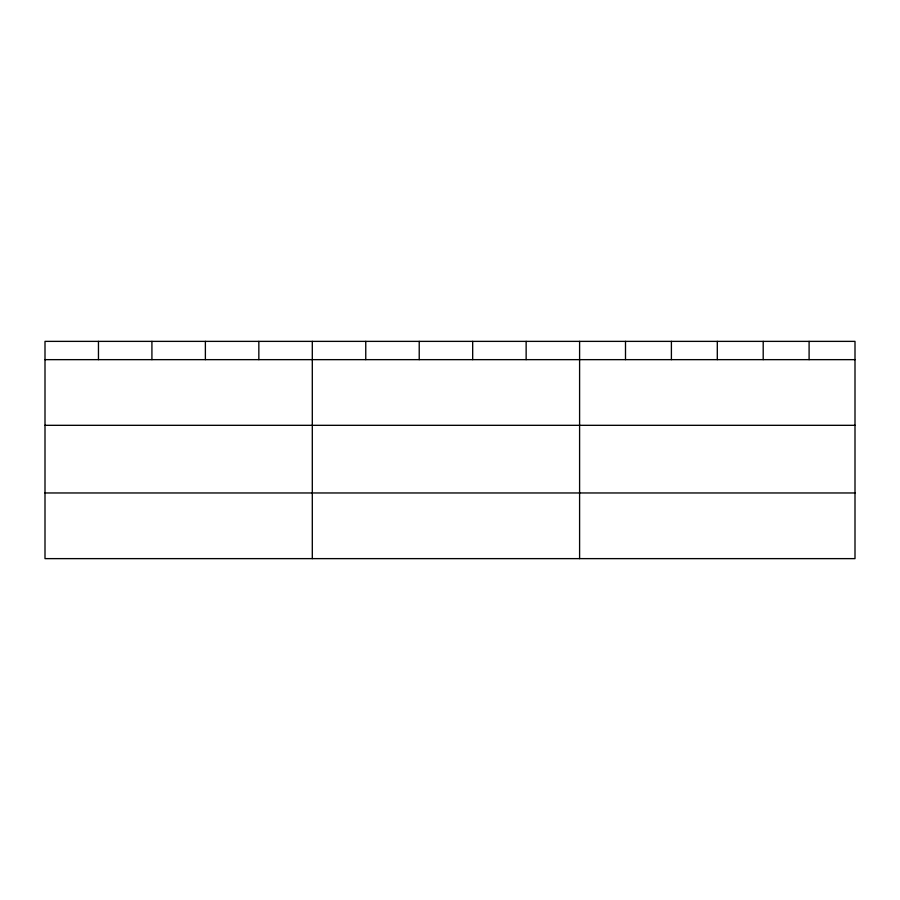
<?xml version="1.0" encoding="UTF-8"?>
<svg xmlns="http://www.w3.org/2000/svg" width="900" height="900" viewBox="0 0 900 900"><rect width="100%" height="100%" fill="white"/><g stroke="black" fill="none" stroke-linecap="round" stroke-linejoin="round"><path stroke-width="1.35" d="M855 425.317L855 341.37L45 341.37L45 558.63L855 558.63L855 425.317L45 425.317M45 359.651L855 359.651M45 492.964L855 492.964M809.1 341.37L809.1 359.651M763.2 341.37L763.2 359.651M717.3 341.37L717.3 359.651M671.4 341.37L671.4 359.651M625.5 341.37L625.5 359.651M579.6 341.37L579.6 558.63M526.14 341.37L526.14 359.651M472.68 341.37L472.68 359.651M419.22 341.37L419.22 359.651M365.76 341.37L365.76 359.651M312.3 341.37L312.3 558.63M258.84 341.37L258.84 359.651M205.38 341.37L205.38 359.651M151.92 341.37L151.92 359.651M98.46 341.37L98.46 359.651"/></g></svg>
